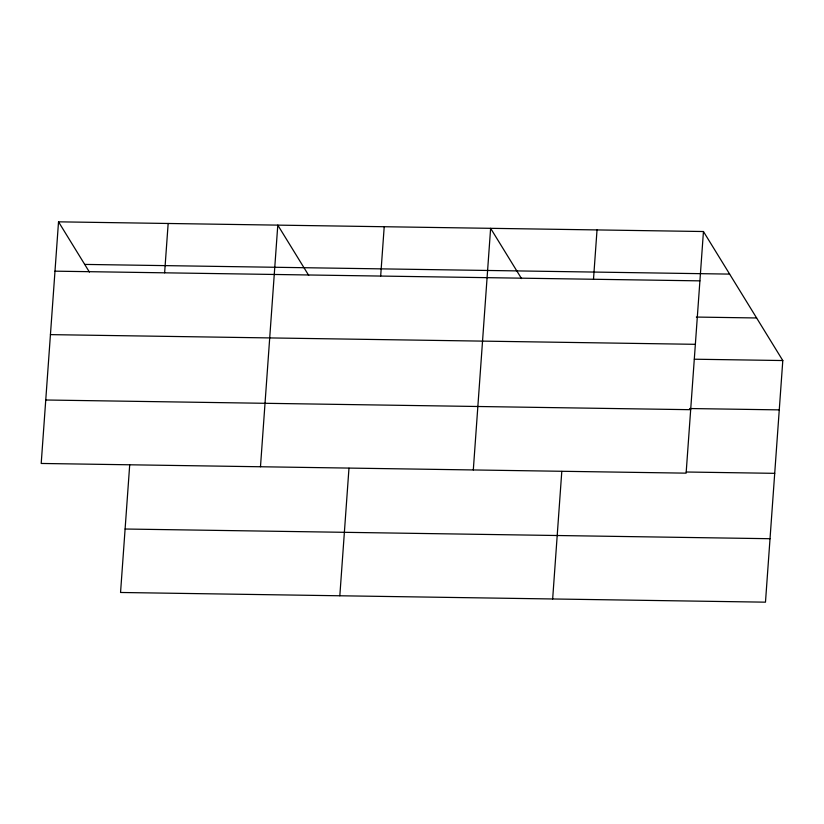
<?xml version="1.0" encoding="UTF-8"?>
<svg xmlns="http://www.w3.org/2000/svg" width="824" height="824" viewBox="0 0 824 824"><rect width="100%" height="100%" fill="white"/><g stroke="black" fill="none" stroke-linecap="round" stroke-linejoin="round"><path stroke-width="1.24" d="M58.525 221.831L41.2 463.459L686.124 473.151L703.449 231.523L58.525 221.831L89.425 272.085M129.698 464.921L120.551 592.477L765.475 602.169L782.8 360.541L703.449 231.523M164.625 272.816L168.158 223.479M260.477 466.755L277.791 225.127L308.701 275.381M339.828 595.773L348.974 468.217M380.667 276.061L384.211 226.724M473.306 469.948L490.62 228.33L521.53 278.584M552.657 598.966L561.793 471.421M593.496 279.264L597.029 229.927M84.707 264.411L729.631 274.104M54.981 271.168L699.906 280.86M696.352 317.065L756.617 317.971M50.439 334.626L695.363 344.319M694.333 359.213L782.8 360.541M689.513 408.529L779.267 409.878M45.753 400.001L690.677 409.693M686.248 472.008L774.715 473.337M125.104 529.018L770.028 538.711"/></g></svg>
